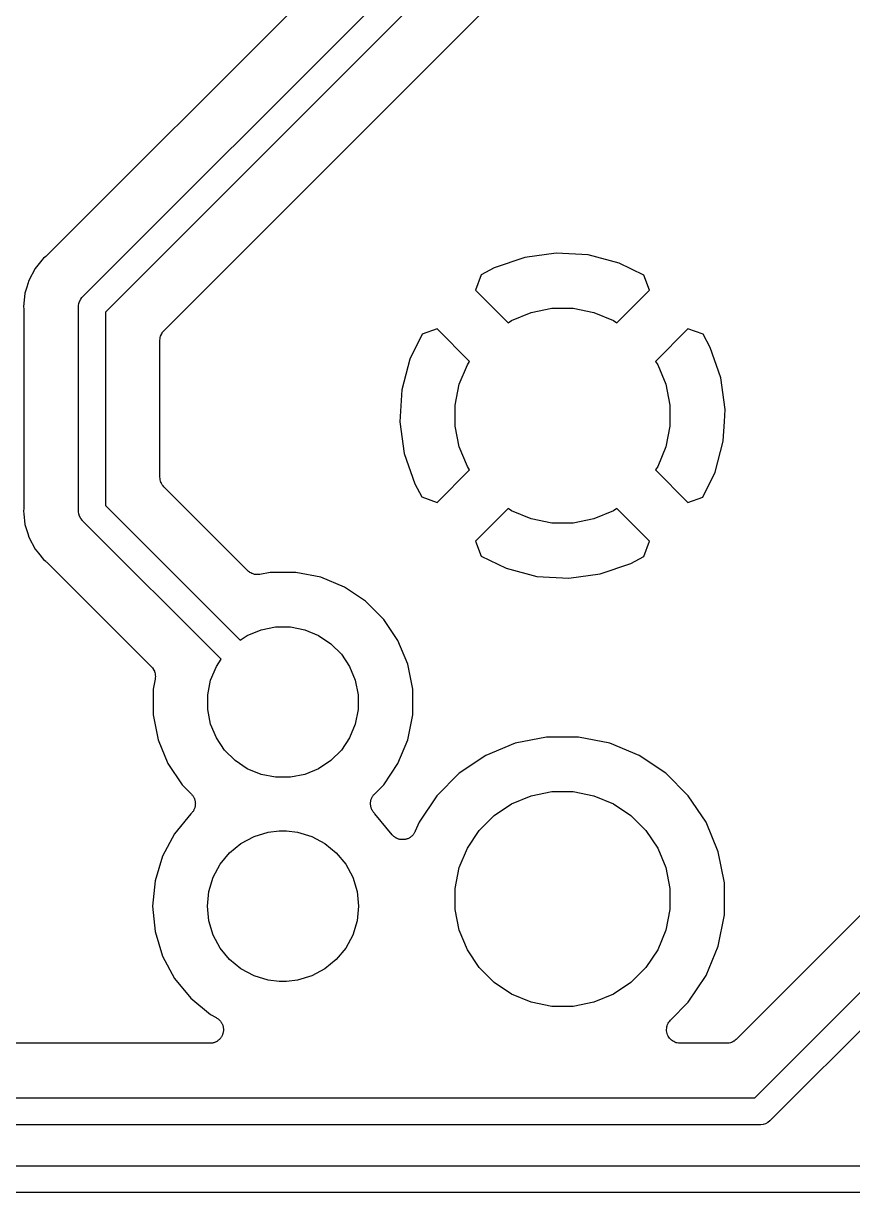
# Model space of a CAD drawing. Extents: x 77 to 229, y -160 to -63.
# Drawn here: x 168.65 to 176.37, y -103.12 to -92.23 of the extents above; entities that cross this region are included whole.
import ezdxf

# ---------------------------------------------------------------- set-up
doc = ezdxf.new("R2010")
doc.units = 0
doc.layers.add('BLACK', color=7, linetype='CONTINUOUS')

msp = doc.modelspace()

# ---------------------------------------------------------------- linework, layer by layer
at = {"layer": 'BLACK', "linetype": 'CONTINUOUS'}
for p, q in [((172.177, -91.088), (168.87, -94.395)), ((169.207, -94.7763), (172.722, -91.2612)), ((172.931, -91.4057), (169.416, -94.9208)), ((170.395, -94.6598), (173.268, -91.787)), ((173.614, -94.3708), (173.32, -94.4112)), ((173.911, -94.3886), (173.614, -94.3708)), ((168.825, -94.4386), (168.762, -94.5156)), ((168.841, -94.4192), (168.825, -94.4386)), ((168.825, -94.4386), (168.825, -94.4386)), ((168.861, -94.4034), (168.841, -94.4192)), ((168.864, -94.3996), (168.861, -94.4034)), ((168.869, -94.3962), (168.864, -94.3996)), ((168.87, -94.395), (168.869, -94.3962)), ((173.32, -94.4112), (173.037, -94.509)), ((174.198, -94.464), (173.911, -94.3886)), ((174.43, -94.5769), (174.198, -94.464)), ((168.762, -94.5156), (168.703, -94.6256)), ((172.915, -94.5742), (172.863, -94.7169)), ((173.037, -94.509), (172.915, -94.5742)), ((174.481, -94.7169), (174.43, -94.5769)), ((168.684, -94.6894), (168.667, -94.7449)), ((168.703, -94.6256), (168.684, -94.6894)), ((169.961, -95.094), (170.395, -94.6598)), ((170.395, -94.6598), (170.395, -94.6598)), ((168.661, -94.8109), (168.655, -94.869)), ((168.667, -94.7449), (168.661, -94.8109)), ((169.175, -94.8209), (169.187, -94.7992)), ((169.187, -94.7992), (169.198, -94.7849)), ((169.198, -94.7849), (169.202, -94.7802)), ((169.198, -94.7849), (169.198, -94.7849)), ((169.202, -94.7802), (169.207, -94.7763)), ((172.863, -94.7169), (173.166, -95.0202)), ((174.178, -95.0202), (174.481, -94.7169)), ((168.655, -94.869), (168.657, -94.8939)), ((168.657, -94.8939), (168.658, -94.8956)), ((168.658, -94.8956), (168.657, -94.901)), ((168.657, -94.901), (168.658, -94.9063)), ((168.658, -94.9063), (168.658, -96.7367)), ((169.165, -94.869), (169.166, -94.8579)), ((169.166, -94.8751), (169.165, -94.869)), ((169.166, -94.8579), (169.168, -94.8445)), ((169.166, -96.7679), (169.166, -94.8751)), ((169.168, -94.8445), (169.169, -94.8419)), ((169.169, -94.8419), (169.175, -94.8209)), ((169.416, -94.9208), (169.416, -96.7222)), ((173.198, -94.9988), (173.38, -94.9234)), ((173.38, -94.9234), (173.574, -94.885)), ((173.574, -94.885), (173.77, -94.885)), ((173.77, -94.885), (173.964, -94.9234)), ((173.964, -94.9234), (174.146, -94.9988)), ((173.166, -95.0202), (173.198, -94.9988)), ((174.146, -94.9988), (174.178, -95.0202)), ((169.93, -95.1462), (169.934, -95.135)), ((169.934, -95.1338), (169.94, -95.1235)), ((169.934, -95.1344), (169.934, -95.1338)), ((169.934, -95.135), (169.934, -95.1344)), ((169.94, -95.1235), (169.945, -95.1132)), ((169.945, -95.1132), (169.946, -95.1126)), ((169.946, -95.112), (169.954, -95.1031)), ((169.946, -95.1126), (169.946, -95.112)), ((169.954, -95.1031), (169.961, -95.094)), ((172.364, -95.1268), (172.251, -95.3589)), ((172.504, -95.0761), (172.364, -95.1268)), ((172.807, -95.3794), (172.504, -95.0761)), ((174.84, -95.0761), (174.537, -95.3794)), ((174.983, -95.1278), (174.84, -95.0761)), ((175.048, -95.2499), (174.983, -95.1278)), ((169.924, -95.182), (169.925, -95.1704)), ((169.924, -95.1833), (169.924, -95.182)), ((169.924, -95.1834), (169.924, -95.1833)), ((169.924, -95.1838), (169.924, -95.1834)), ((169.924, -95.1834), (169.924, -95.1834)), ((169.924, -96.4592), (169.924, -95.1838)), ((169.925, -95.1704), (169.927, -95.1587)), ((169.927, -95.1574), (169.93, -95.1462)), ((169.927, -95.1581), (169.927, -95.1574)), ((169.927, -95.1587), (169.927, -95.1581)), ((175.146, -95.533), (175.048, -95.2499)), ((172.251, -95.3589), (172.176, -95.6462)), ((172.71, -95.5933), (172.786, -95.4113)), ((172.786, -95.4113), (172.807, -95.3794)), ((174.537, -95.3794), (174.558, -95.4113)), ((174.558, -95.4113), (174.634, -95.5933)), ((175.186, -95.8273), (175.146, -95.533)), ((172.176, -95.6462), (172.158, -95.9427)), ((172.672, -95.7865), (172.71, -95.5933)), ((174.634, -95.5933), (174.672, -95.7865)), ((172.672, -95.9835), (172.672, -95.7865)), ((174.672, -95.7865), (174.672, -95.9835)), ((175.179, -95.9399), (175.186, -95.8273)), ((172.158, -95.9427), (172.198, -96.237)), ((172.71, -96.1767), (172.672, -95.9835)), ((174.672, -95.9835), (174.634, -96.1767)), ((175.168, -96.1238), (175.179, -95.94)), ((175.179, -95.94), (175.179, -95.9399)), ((175.093, -96.4111), (175.168, -96.1238)), ((172.786, -96.3587), (172.71, -96.1767)), ((174.634, -96.1767), (174.558, -96.3587)), ((172.198, -96.237), (172.296, -96.5201)), ((172.504, -96.6939), (172.807, -96.3906)), ((172.807, -96.3906), (172.786, -96.3587)), ((174.558, -96.3587), (174.537, -96.3906)), ((174.537, -96.3906), (174.84, -96.6939)), ((174.98, -96.6432), (175.093, -96.4111)), ((169.925, -96.4709), (169.924, -96.4592)), ((169.926, -96.4826), (169.925, -96.4709)), ((169.926, -96.4832), (169.926, -96.4826)), ((169.926, -96.4839), (169.926, -96.4832)), ((169.93, -96.4951), (169.926, -96.4839)), ((169.933, -96.5064), (169.93, -96.4951)), ((169.933, -96.507), (169.933, -96.5064)), ((169.934, -96.5076), (169.933, -96.507)), ((169.939, -96.518), (169.934, -96.5076)), ((169.944, -96.5284), (169.939, -96.518)), ((169.945, -96.5289), (169.944, -96.5284)), ((169.945, -96.5295), (169.945, -96.5289)), ((169.953, -96.5386), (169.945, -96.5295)), ((169.96, -96.5477), (169.953, -96.5386)), ((169.961, -96.5487), (169.96, -96.5477)), ((169.961, -96.5487), (169.961, -96.5487)), ((169.961, -96.5487), (169.961, -96.5487)), ((169.961, -96.549), (169.961, -96.5487)), ((170.522, -97.1102), (169.961, -96.549)), ((172.296, -96.5201), (172.361, -96.6422)), ((172.361, -96.6422), (172.504, -96.6939)), ((174.84, -96.6939), (174.98, -96.6432)), ((168.657, -96.7491), (168.655, -96.774)), ((168.655, -96.774), (168.657, -96.7989)), ((168.658, -96.7385), (168.657, -96.7438)), ((168.657, -96.7438), (168.657, -96.7491)), ((168.658, -96.7367), (168.658, -96.7385)), ((169.165, -96.774), (169.166, -96.7679)), ((169.166, -96.7801), (169.165, -96.774)), ((169.416, -96.7222), (170.67, -97.9765)), ((173.166, -96.7498), (172.863, -97.0531)), ((173.198, -96.7712), (173.166, -96.7498)), ((173.38, -96.8466), (173.198, -96.7712)), ((174.146, -96.7712), (173.964, -96.8466)), ((174.178, -96.7498), (174.146, -96.7712)), ((174.481, -97.0531), (174.178, -96.7498)), ((168.657, -96.7989), (168.657, -96.799)), ((168.657, -96.799), (168.667, -96.8981)), ((169.168, -96.7985), (169.166, -96.7801)), ((169.166, -96.7801), (169.166, -96.7801)), ((169.175, -96.8221), (169.168, -96.7985)), ((169.187, -96.8438), (169.175, -96.8221)), ((169.202, -96.8628), (169.187, -96.8438)), ((169.207, -96.8667), (169.202, -96.8628)), ((170.494, -98.1533), (169.207, -96.8667)), ((173.574, -96.885), (173.38, -96.8466)), ((173.77, -96.885), (173.574, -96.885)), ((173.964, -96.8466), (173.77, -96.885)), ((168.667, -96.8981), (168.693, -96.9835)), ((168.693, -96.9835), (168.703, -97.0174)), ((168.703, -97.0174), (168.762, -97.1274)), ((172.863, -97.0531), (172.914, -97.1931)), ((174.429, -97.1958), (174.481, -97.0531)), ((168.762, -97.1274), (168.794, -97.1663)), ((168.794, -97.1663), (168.794, -97.1663)), ((168.794, -97.1663), (168.841, -97.2238)), ((170.74, -97.3282), (170.522, -97.1102)), ((172.914, -97.1931), (173.146, -97.306)), ((174.307, -97.261), (174.429, -97.1958)), ((168.841, -97.2238), (168.861, -97.2396)), ((168.861, -97.2396), (168.862, -97.2408)), ((168.862, -97.2408), (168.866, -97.2446)), ((168.866, -97.2446), (168.87, -97.248)), ((168.87, -97.248), (169.845, -98.2234)), ((173.146, -97.306), (173.433, -97.3814)), ((174.024, -97.3588), (174.307, -97.261)), ((170.749, -97.3356), (170.74, -97.3282)), ((170.758, -97.3432), (170.749, -97.3356)), ((170.759, -97.3435), (170.758, -97.3432)), ((170.76, -97.3439), (170.759, -97.3435)), ((170.77, -97.3494), (170.76, -97.3439)), ((170.78, -97.3551), (170.77, -97.3494)), ((170.781, -97.3553), (170.78, -97.3551)), ((170.781, -97.3556), (170.781, -97.3553)), ((170.793, -97.3591), (170.781, -97.3556)), ((170.804, -97.3626), (170.793, -97.3591)), ((170.804, -97.3627), (170.804, -97.3626)), ((170.805, -97.3628), (170.804, -97.3627)), ((170.817, -97.364), (170.805, -97.3628)), ((170.828, -97.3653), (170.817, -97.364)), ((170.829, -97.3653), (170.828, -97.3653)), ((170.83, -97.3654), (170.829, -97.3653)), ((170.841, -97.3642), (170.83, -97.3654)), ((170.853, -97.3632), (170.841, -97.3642)), ((170.854, -97.363), (170.853, -97.3632)), ((170.855, -97.3629), (170.854, -97.363)), ((170.854, -97.363), (170.854, -97.363)), ((170.854, -97.363), (170.854, -97.363)), ((170.95, -97.344), (170.855, -97.3629)), ((171.188, -97.344), (170.95, -97.344)), ((171.421, -97.3904), (171.188, -97.344)), ((171.641, -97.4815), (171.421, -97.3904)), ((173.433, -97.3814), (173.73, -97.3992)), ((173.73, -97.3992), (174.024, -97.3588)), ((171.839, -97.6137), (171.641, -97.4815)), ((172.007, -97.7819), (171.839, -97.6137)), ((170.865, -97.8789), (171, -97.852)), ((171, -97.852), (171.138, -97.852)), ((171.138, -97.852), (171.273, -97.8789)), ((172.14, -97.9798), (172.007, -97.7819)), ((170.67, -97.9765), (170.737, -97.9317)), ((170.737, -97.9317), (170.865, -97.8789)), ((171.273, -97.8789), (171.401, -97.9317)), ((171.401, -97.9317), (171.515, -98.0083)), ((179.104, -97.8768), (175.289, -101.692)), ((171.515, -98.0083), (171.613, -98.1058)), ((172.231, -98.1996), (172.14, -97.9798)), ((170.449, -98.2204), (170.494, -98.1533)), ((171.613, -98.1058), (171.689, -98.2204)), ((169.845, -98.2234), (169.846, -98.2237)), ((169.846, -98.2237), (169.846, -98.2237)), ((169.846, -98.2237), (169.846, -98.2238)), ((169.846, -98.2238), (169.846, -98.2246)), ((169.846, -98.2246), (169.854, -98.2339)), ((169.854, -98.2339), (169.861, -98.243)), ((169.861, -98.243), (169.861, -98.2435)), ((169.861, -98.2435), (169.862, -98.244)), ((169.862, -98.244), (169.867, -98.2545)), ((169.867, -98.2545), (169.873, -98.2649)), ((169.873, -98.2649), (169.873, -98.2655)), ((169.873, -98.2655), (169.873, -98.266)), ((169.873, -98.266), (169.877, -98.2774)), ((169.877, -98.2774), (169.88, -98.2886)), ((169.88, -98.2886), (169.88, -98.2892)), ((169.88, -98.2892), (169.88, -98.2898)), ((169.88, -98.2898), (169.881, -98.3016)), ((169.881, -98.3016), (169.882, -98.3133)), ((170.396, -98.3478), (170.449, -98.2204)), ((171.689, -98.2204), (171.742, -98.3478)), ((172.277, -98.433), (172.231, -98.1996)), ((175.462, -102.237), (179.485, -98.2139)), ((169.88, -98.3379), (169.861, -98.433)), ((169.881, -98.3262), (169.88, -98.3379)), ((169.882, -98.3145), (169.881, -98.3262)), ((169.882, -98.3133), (169.882, -98.3139)), ((169.882, -98.3139), (169.882, -98.3145)), ((170.369, -98.4831), (170.396, -98.3478)), ((171.742, -98.3478), (171.769, -98.4831)), ((169.861, -98.433), (169.861, -98.671)), ((170.369, -98.6209), (170.369, -98.4831)), ((171.769, -98.4831), (171.769, -98.6209)), ((172.277, -98.671), (172.277, -98.433)), ((179.63, -98.423), (175.607, -102.446)), ((170.396, -98.7562), (170.369, -98.6209)), ((171.769, -98.6209), (171.742, -98.7562)), ((169.861, -98.671), (169.907, -98.9044)), ((172.231, -98.9044), (172.277, -98.671)), ((170.449, -98.8836), (170.396, -98.7562)), ((171.742, -98.7562), (171.689, -98.8836)), ((169.907, -98.9044), (169.998, -99.1242)), ((170.525, -98.9982), (170.449, -98.8836)), ((171.689, -98.8836), (171.613, -98.9982)), ((172.14, -99.1242), (172.231, -98.9044)), ((173.232, -98.935), (172.958, -99.0486)), ((173.523, -98.877), (173.232, -98.935)), ((173.821, -98.877), (173.523, -98.877)), ((174.112, -98.935), (173.821, -98.877)), ((174.386, -99.0486), (174.112, -98.935)), ((170.623, -99.0957), (170.525, -98.9982)), ((171.613, -98.9982), (171.515, -99.0957)), ((172.958, -99.0486), (172.711, -99.2137)), ((174.633, -99.2137), (174.386, -99.0486)), ((169.998, -99.1242), (170.131, -99.3221)), ((170.737, -99.1723), (170.623, -99.0957)), ((170.865, -99.2251), (170.737, -99.1723)), ((171.401, -99.1723), (171.273, -99.2251)), ((171.515, -99.0957), (171.401, -99.1723)), ((172.007, -99.3221), (172.14, -99.1242)), ((171, -99.252), (170.865, -99.2251)), ((171.138, -99.252), (171, -99.252)), ((171.273, -99.2251), (171.138, -99.252)), ((172.711, -99.2137), (172.501, -99.4237)), ((174.843, -99.4237), (174.633, -99.2137)), ((170.131, -99.3221), (170.217, -99.4082)), ((171.921, -99.4082), (172.007, -99.3221)), ((173.38, -99.4234), (173.574, -99.385)), ((173.574, -99.385), (173.77, -99.385)), ((173.77, -99.385), (173.964, -99.4234)), ((170.217, -99.4082), (170.218, -99.4095)), ((170.218, -99.4095), (170.222, -99.414)), ((170.222, -99.414), (170.226, -99.4181)), ((170.226, -99.4181), (170.229, -99.4237)), ((170.229, -99.4237), (170.234, -99.4289)), ((170.234, -99.4289), (170.236, -99.434)), ((170.236, -99.434), (170.239, -99.4388)), ((170.239, -99.4388), (170.242, -99.445)), ((170.242, -99.445), (170.245, -99.4509)), ((170.245, -99.4509), (170.247, -99.4564)), ((170.247, -99.4564), (170.249, -99.4618)), ((170.249, -99.4618), (170.25, -99.4683)), ((170.25, -99.4683), (170.252, -99.4747)), ((170.252, -99.4747), (170.252, -99.4804)), ((170.252, -99.4804), (170.253, -99.4861)), ((170.253, -99.4861), (170.253, -99.4928)), ((170.253, -99.4928), (170.254, -99.4994)), ((171.884, -99.4976), (171.885, -99.491)), ((171.884, -99.5034), (171.884, -99.4976)), ((171.885, -99.4844), (171.886, -99.4787)), ((171.885, -99.491), (171.885, -99.4844)), ((171.886, -99.4729), (171.888, -99.4666)), ((171.886, -99.4787), (171.886, -99.4729)), ((171.888, -99.4666), (171.89, -99.4601)), ((171.89, -99.4601), (171.892, -99.4548)), ((171.892, -99.4548), (171.894, -99.4492)), ((171.894, -99.4492), (171.897, -99.4434)), ((171.897, -99.4434), (171.899, -99.4373)), ((171.899, -99.4373), (171.903, -99.4325)), ((171.903, -99.4325), (171.905, -99.4274)), ((171.905, -99.4274), (171.91, -99.4223)), ((171.91, -99.4223), (171.913, -99.4168)), ((171.913, -99.4168), (171.917, -99.4127)), ((171.917, -99.4127), (171.921, -99.4082)), ((172.501, -99.4237), (172.336, -99.6707)), ((173.035, -99.6082), (173.198, -99.4988)), ((173.198, -99.4988), (173.38, -99.4234)), ((173.964, -99.4234), (174.146, -99.4988)), ((174.146, -99.4988), (174.309, -99.6082)), ((175.008, -99.6707), (174.843, -99.4237)), ((170.212, -99.5915), (170.06, -99.7776)), ((170.216, -99.5885), (170.212, -99.5915)), ((170.22, -99.5834), (170.216, -99.5885)), ((170.225, -99.5787), (170.22, -99.5834)), ((170.228, -99.5739), (170.225, -99.5787)), ((170.232, -99.5694), (170.228, -99.5739)), ((170.235, -99.5636), (170.232, -99.5694)), ((170.239, -99.5581), (170.235, -99.5636)), ((170.241, -99.5527), (170.239, -99.5581)), ((170.244, -99.5476), (170.241, -99.5527)), ((170.246, -99.5413), (170.244, -99.5476)), ((170.248, -99.5352), (170.246, -99.5413)), ((170.25, -99.5295), (170.248, -99.5352)), ((170.251, -99.524), (170.25, -99.5295)), ((170.252, -99.5174), (170.251, -99.524)), ((170.253, -99.5109), (170.252, -99.5174)), ((170.254, -99.4994), (170.253, -99.5051)), ((170.253, -99.5051), (170.253, -99.5109)), ((171.884, -99.5092), (171.884, -99.5034)), ((171.886, -99.5157), (171.884, -99.5092)), ((171.886, -99.5223), (171.886, -99.5157)), ((171.888, -99.5278), (171.886, -99.5223)), ((171.889, -99.5335), (171.888, -99.5278)), ((171.891, -99.5397), (171.889, -99.5335)), ((171.893, -99.546), (171.891, -99.5397)), ((171.896, -99.5511), (171.893, -99.546)), ((171.898, -99.5565), (171.896, -99.5511)), ((171.902, -99.5621), (171.898, -99.5565)), ((171.905, -99.5679), (171.902, -99.5621)), ((171.909, -99.5724), (171.905, -99.5679)), ((171.912, -99.5773), (171.909, -99.5724)), ((171.916, -99.5821), (171.912, -99.5773)), ((171.921, -99.5872), (171.916, -99.5821)), ((171.925, -99.5909), (171.921, -99.5872)), ((171.925, -99.5913), (171.925, -99.5909)), ((172.085, -99.7864), (171.925, -99.5913)), ((172.336, -99.6707), (172.301, -99.7544)), ((172.895, -99.7475), (173.035, -99.6082)), ((174.309, -99.6082), (174.449, -99.7475)), ((175.122, -99.9451), (175.008, -99.6707)), ((170.06, -99.7776), (169.948, -99.9875)), ((170.678, -99.8672), (170.8, -99.8022)), ((170.8, -99.8022), (170.932, -99.7621)), ((170.932, -99.7621), (171.035, -99.752)), ((171.035, -99.752), (171.103, -99.752)), ((171.103, -99.752), (171.206, -99.7621)), ((171.206, -99.7621), (171.338, -99.8022)), ((171.338, -99.8022), (171.46, -99.8672)), ((172.09, -99.7905), (172.085, -99.7864)), ((172.093, -99.7951), (172.09, -99.7905)), ((172.098, -99.7993), (172.093, -99.7951)), ((172.103, -99.8039), (172.098, -99.7993)), ((172.108, -99.8072), (172.103, -99.8039)), ((172.112, -99.811), (172.108, -99.8072)), ((172.118, -99.8141), (172.112, -99.811)), ((172.124, -99.8177), (172.118, -99.8141)), ((172.129, -99.82), (172.124, -99.8177)), ((172.134, -99.8228), (172.129, -99.82)), ((172.14, -99.8247), (172.134, -99.8228)), ((172.146, -99.8272), (172.14, -99.8247)), ((172.225, -99.8253), (172.22, -99.8275)), ((172.231, -99.8236), (172.225, -99.8253)), ((172.237, -99.8206), (172.231, -99.8236)), ((172.243, -99.8182), (172.237, -99.8206)), ((172.248, -99.8149), (172.243, -99.8182)), ((172.253, -99.8122), (172.248, -99.8149)), ((172.258, -99.8081), (172.253, -99.8122)), ((172.264, -99.8045), (172.258, -99.8081)), ((172.268, -99.8004), (172.264, -99.8045)), ((172.272, -99.7967), (172.268, -99.8004)), ((172.277, -99.7917), (172.272, -99.7967)), ((172.281, -99.7871), (172.277, -99.7917)), ((172.284, -99.7823), (172.281, -99.7871)), ((172.288, -99.7777), (172.284, -99.7823)), ((172.291, -99.772), (172.288, -99.7777)), ((172.295, -99.7666), (172.291, -99.772)), ((172.297, -99.7612), (172.295, -99.7666)), ((172.3, -99.756), (172.297, -99.7612)), ((172.301, -99.7544), (172.3, -99.756)), ((172.786, -99.9113), (172.895, -99.7475)), ((174.449, -99.7475), (174.558, -99.9113)), ((170.572, -99.9546), (170.678, -99.8672)), ((171.46, -99.8672), (171.566, -99.9546)), ((172.152, -99.8284), (172.146, -99.8272)), ((172.158, -99.8302), (172.152, -99.8284)), ((172.164, -99.8309), (172.158, -99.8302)), ((172.171, -99.8321), (172.164, -99.8309)), ((172.177, -99.8322), (172.171, -99.8321)), ((172.183, -99.8328), (172.177, -99.8322)), ((172.189, -99.8322), (172.183, -99.8328)), ((172.196, -99.8322), (172.189, -99.8322)), ((172.201, -99.8311), (172.196, -99.8322)), ((172.207, -99.8306), (172.201, -99.8311)), ((172.213, -99.8288), (172.207, -99.8306)), ((172.22, -99.8275), (172.213, -99.8288)), ((172.71, -100.093), (172.786, -99.9113)), ((174.558, -99.9113), (174.634, -100.093)), ((169.948, -99.9875), (169.878, -100.215)), ((170.484, -100.061), (170.572, -99.9546)), ((171.566, -99.9546), (171.654, -100.061)), ((175.18, -100.236), (175.122, -99.9451)), ((170.419, -100.183), (170.484, -100.061)), ((171.654, -100.061), (171.719, -100.183)), ((172.672, -100.287), (172.71, -100.093)), ((174.634, -100.093), (174.672, -100.287)), ((169.878, -100.215), (169.855, -100.452)), ((170.379, -100.315), (170.419, -100.183)), ((171.719, -100.183), (171.759, -100.315)), ((175.18, -100.534), (175.18, -100.236)), ((170.366, -100.452), (170.379, -100.315)), ((171.759, -100.315), (171.772, -100.452)), ((172.672, -100.483), (172.672, -100.287)), ((174.672, -100.287), (174.672, -100.483)), ((169.855, -100.452), (169.878, -100.689)), ((170.379, -100.589), (170.366, -100.452)), ((171.772, -100.452), (171.759, -100.589)), ((172.71, -100.677), (172.672, -100.483)), ((174.672, -100.483), (174.634, -100.677)), ((175.122, -100.825), (175.18, -100.534)), ((169.878, -100.689), (169.948, -100.917)), ((170.419, -100.721), (170.379, -100.589)), ((171.759, -100.589), (171.719, -100.721)), ((172.786, -100.859), (172.71, -100.677)), ((174.634, -100.677), (174.558, -100.859)), ((170.484, -100.843), (170.419, -100.721)), ((171.719, -100.721), (171.654, -100.843)), ((170.572, -100.949), (170.484, -100.843)), ((171.654, -100.843), (171.566, -100.949)), ((172.895, -101.022), (172.786, -100.859)), ((174.558, -100.859), (174.449, -101.022)), ((175.008, -101.099), (175.122, -100.825)), ((169.948, -100.917), (170.06, -101.126)), ((170.678, -101.037), (170.572, -100.949)), ((171.566, -100.949), (171.46, -101.037)), ((173.035, -101.162), (172.895, -101.022)), ((174.449, -101.022), (174.309, -101.162)), ((170.06, -101.126), (170.211, -101.31)), ((170.8, -101.102), (170.678, -101.037)), ((170.932, -101.142), (170.8, -101.102)), ((171.338, -101.102), (171.206, -101.142)), ((171.46, -101.037), (171.338, -101.102)), ((174.843, -101.346), (175.008, -101.099)), ((171.035, -101.152), (170.932, -101.142)), ((171.103, -101.152), (171.035, -101.152)), ((171.206, -101.142), (171.103, -101.152)), ((173.198, -101.271), (173.035, -101.162)), ((174.309, -101.162), (174.146, -101.271)), ((170.211, -101.31), (170.395, -101.461)), ((173.38, -101.347), (173.198, -101.271)), ((173.574, -101.385), (173.38, -101.347)), ((173.964, -101.347), (173.77, -101.385)), ((174.146, -101.271), (173.964, -101.347)), ((174.677, -101.512), (174.843, -101.346)), ((173.77, -101.385), (173.574, -101.385)), ((170.395, -101.461), (170.448, -101.49)), ((170.448, -101.49), (170.45, -101.491)), ((170.45, -101.491), (170.455, -101.494)), ((170.455, -101.494), (170.46, -101.497)), ((170.46, -101.497), (170.465, -101.501)), ((170.465, -101.501), (170.47, -101.505)), ((170.47, -101.505), (170.475, -101.509)), ((170.475, -101.509), (170.479, -101.513)), ((170.479, -101.513), (170.483, -101.518)), ((170.483, -101.518), (170.488, -101.523)), ((170.488, -101.523), (170.491, -101.528)), ((170.491, -101.528), (170.495, -101.532)), ((170.495, -101.532), (170.498, -101.538)), ((170.498, -101.538), (170.501, -101.543)), ((170.501, -101.543), (170.503, -101.549)), ((170.503, -101.549), (170.506, -101.554)), ((170.506, -101.554), (170.508, -101.561)), ((170.508, -101.561), (170.51, -101.566)), ((170.51, -101.566), (170.512, -101.572)), ((174.643, -101.576), (174.646, -101.565)), ((174.646, -101.565), (174.65, -101.553)), ((174.65, -101.553), (174.656, -101.542)), ((174.65, -101.553), (174.65, -101.553)), ((174.65, -101.553), (174.65, -101.553)), ((174.656, -101.542), (174.662, -101.531)), ((174.662, -101.531), (174.67, -101.522)), ((174.662, -101.531), (174.662, -101.531)), ((174.662, -101.531), (174.662, -101.531)), ((174.67, -101.522), (174.677, -101.512)), ((170.494, -101.673), (170.49, -101.678)), ((170.497, -101.668), (170.494, -101.673)), ((170.5, -101.663), (170.497, -101.668)), ((170.503, -101.657), (170.5, -101.663)), ((170.506, -101.651), (170.503, -101.657)), ((170.507, -101.645), (170.506, -101.651)), ((170.51, -101.64), (170.507, -101.645)), ((170.511, -101.634), (170.51, -101.64)), ((170.513, -101.628), (170.511, -101.634)), ((170.512, -101.572), (170.513, -101.578)), ((170.513, -101.578), (170.514, -101.585)), ((170.514, -101.621), (170.513, -101.628)), ((170.514, -101.585), (170.515, -101.591)), ((170.515, -101.616), (170.514, -101.621)), ((170.515, -101.591), (170.515, -101.597)), ((170.515, -101.597), (170.515, -101.603)), ((170.515, -101.603), (170.515, -101.609)), ((170.515, -101.609), (170.515, -101.616)), ((174.64, -101.601), (174.642, -101.589)), ((174.64, -101.602), (174.64, -101.601)), ((174.64, -101.601), (174.64, -101.601)), ((174.641, -101.614), (174.64, -101.602)), ((174.642, -101.626), (174.641, -101.614)), ((174.642, -101.589), (174.643, -101.577)), ((174.643, -101.626), (174.642, -101.626)), ((174.643, -101.577), (174.643, -101.576)), ((174.643, -101.577), (174.643, -101.577)), ((174.646, -101.638), (174.643, -101.626)), ((174.643, -101.626), (174.643, -101.626)), ((174.649, -101.65), (174.646, -101.638)), ((174.65, -101.65), (174.649, -101.65)), ((174.655, -101.661), (174.65, -101.65)), ((174.65, -101.65), (174.65, -101.65)), ((174.661, -101.672), (174.655, -101.661)), ((174.669, -101.681), (174.661, -101.672)), ((174.661, -101.672), (174.661, -101.672)), ((174.661, -101.672), (174.661, -101.672)), ((170.388, -101.729), (167.796, -101.729)), ((170.395, -101.728), (170.388, -101.729)), ((170.401, -101.728), (170.395, -101.728)), ((170.407, -101.727), (170.401, -101.728)), ((170.413, -101.727), (170.407, -101.727)), ((170.419, -101.725), (170.413, -101.727)), ((170.425, -101.724), (170.419, -101.725)), ((170.431, -101.721), (170.425, -101.724)), ((170.437, -101.719), (170.431, -101.721)), ((170.442, -101.717), (170.437, -101.719)), ((170.448, -101.714), (170.442, -101.717)), ((170.453, -101.711), (170.448, -101.714)), ((170.459, -101.708), (170.453, -101.711)), ((170.463, -101.704), (170.459, -101.708)), ((170.469, -101.701), (170.463, -101.704)), ((170.473, -101.696), (170.469, -101.701)), ((170.478, -101.692), (170.473, -101.696)), ((170.482, -101.687), (170.478, -101.692)), ((170.486, -101.683), (170.482, -101.687)), ((170.49, -101.678), (170.486, -101.683)), ((174.677, -101.691), (174.669, -101.681)), ((174.686, -101.699), (174.677, -101.691)), ((174.677, -101.691), (174.677, -101.691)), ((174.677, -101.691), (174.677, -101.691)), ((174.695, -101.707), (174.686, -101.699)), ((174.696, -101.707), (174.695, -101.707)), ((174.707, -101.713), (174.696, -101.707)), ((174.696, -101.707), (174.696, -101.707)), ((174.717, -101.719), (174.707, -101.713)), ((174.718, -101.719), (174.717, -101.719)), ((174.717, -101.719), (174.717, -101.719)), ((174.729, -101.723), (174.718, -101.719)), ((174.741, -101.726), (174.729, -101.723)), ((174.753, -101.728), (174.741, -101.726)), ((174.741, -101.726), (174.741, -101.726)), ((174.741, -101.726), (174.741, -101.726)), ((174.765, -101.729), (174.753, -101.728)), ((174.766, -101.729), (174.765, -101.729)), ((174.767, -101.729), (174.766, -101.729)), ((174.766, -101.729), (174.766, -101.729)), ((174.766, -101.729), (174.766, -101.729)), ((175.199, -101.729), (174.767, -101.729)), ((175.211, -101.728), (175.199, -101.729)), ((175.223, -101.727), (175.211, -101.728)), ((175.224, -101.727), (175.223, -101.727)), ((175.223, -101.727), (175.223, -101.727)), ((175.235, -101.723), (175.224, -101.727)), ((175.246, -101.72), (175.235, -101.723)), ((175.247, -101.72), (175.246, -101.72)), ((175.248, -101.719), (175.247, -101.72)), ((175.258, -101.714), (175.248, -101.719)), ((175.268, -101.709), (175.258, -101.714)), ((175.269, -101.708), (175.268, -101.709)), ((175.279, -101.7), (175.269, -101.708)), ((175.269, -101.708), (175.269, -101.708)), ((175.288, -101.693), (175.279, -101.7)), ((175.289, -101.692), (175.288, -101.693)), ((175.289, -101.692), (175.289, -101.692)), ((175.289, -101.692), (175.289, -101.692)), ((175.289, -101.692), (175.289, -101.692)), ((167.533, -102.237), (175.462, -102.237)), ((175.508, -102.487), (167.487, -102.487)), ((175.514, -102.488), (175.508, -102.487)), ((175.52, -102.487), (175.514, -102.488)), ((175.539, -102.485), (175.52, -102.487)), ((175.52, -102.487), (175.52, -102.487)), ((175.562, -102.478), (175.539, -102.485)), ((175.584, -102.466), (175.562, -102.478)), ((175.603, -102.451), (175.584, -102.466)), ((175.607, -102.446), (175.603, -102.451)), ((136.383, -102.869), (189.636, -102.869)), ((189.682, -103.119), (136.429, -103.119))]:
    msp.add_line(p, q, dxfattribs=at)

doc.saveas('drawing.dxf')
